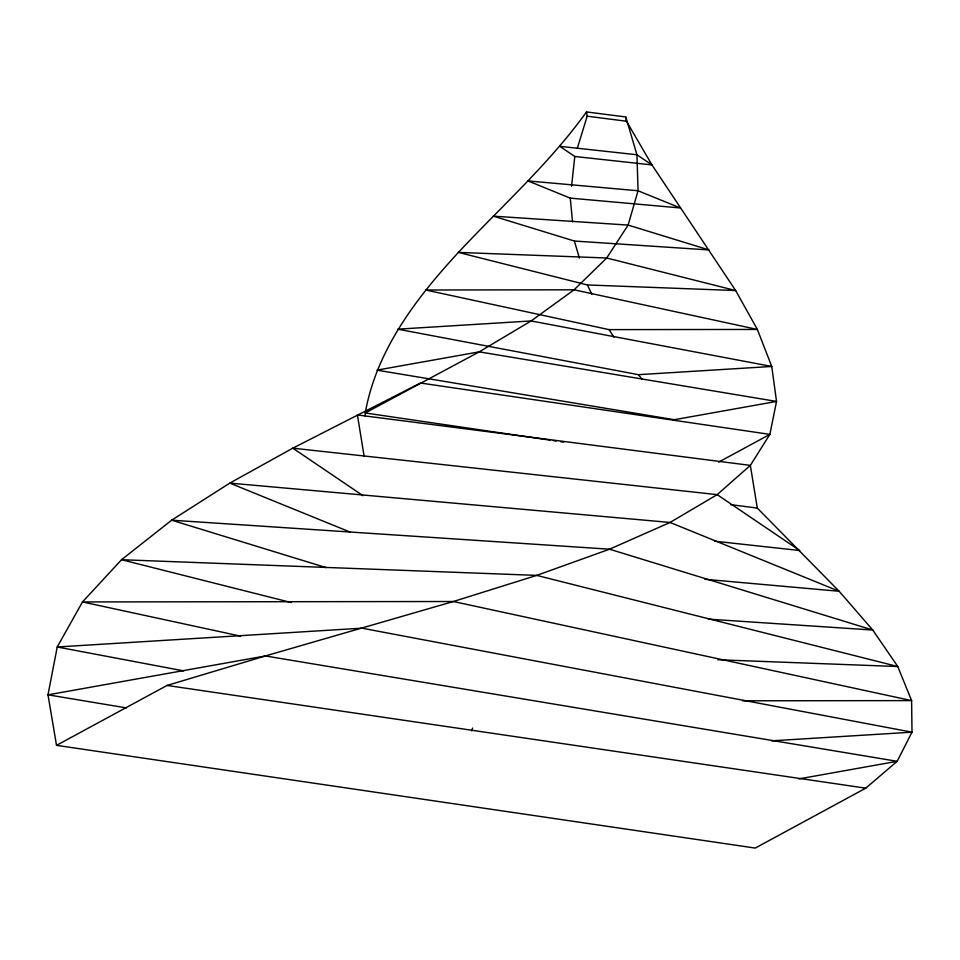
<?xml version="1.0" encoding="UTF-8"?>
<svg xmlns="http://www.w3.org/2000/svg" width="960" height="960" viewBox="0 0 960 960"><rect width="100%" height="100%" fill="white"/><g stroke="black" fill="none" stroke-linecap="round" stroke-linejoin="round"><path stroke-width="1.44" d="M365.184 415.944L365.244 412.968C376.404 350.172 416.22 298.176 458.424 252.408C501.672 206.1 549.384 163.596 586.5 111.924L625.788 116.964L636.948 154.764L638.052 190.764L628.104 225.084L606.708 258L574.08 289.812L531.108 320.952L479.244 351.852L365.244 412.968L550.284 440.172M571.56 186.228L574.8 156.48L559.788 146.316L636.948 154.764L651.96 164.928L735.66 290.544L757.368 329.448L771.744 366.456L776.532 401.436L769.872 434.376L750.348 465.384L717.156 494.64L670.056 522.456L609.528 549.204L536.712 575.388L453.384 601.512L265.392 655.956L167.04 685.452L56.52 745.356L48 694.824L57.228 646.98L82.488 601.944L121.536 559.716L171.648 520.188L229.812 483.108L292.8 448.176L420.504 383.016L769.872 434.376L718.56 462.192M471.732 730.944L472.572 728.076M577.368 148.14L587.184 116.196L586.5 111.924M56.52 745.356L755.244 848.076L865.764 788.172L897.144 761.316L912 732.18L911.604 700.608L897.768 666.528L872.76 630.036L839.16 591.276L757.296 508.068L750.348 465.384L357.408 414.96L364.104 456.168M798.732 778.92L897.144 761.316L265.392 655.956L48 694.824L126.42 707.904M638.424 374.676L771.744 366.456L531.108 320.952L397.776 329.172L638.424 374.676L642.096 379.296M771.576 740.844L912 732.18L361.968 628.176L57.228 646.98L183.696 670.896M609.012 329.628L757.368 329.448L574.08 289.812L425.724 289.992L609.012 329.628L613.908 337.128M742.596 700.8L911.604 700.608L453.384 601.512L82.488 601.944L240.588 636.132M587.376 284.952L735.66 290.544L606.708 258L458.424 252.408L587.376 284.952L591.828 294.156M717.912 659.748L897.768 666.528L536.712 575.388L121.536 559.716L291.192 602.544M574.368 241.032L709.104 249.96L628.104 225.084L493.368 216.156L574.368 241.032L579.396 258.036M708.372 619.14L872.76 630.036L609.528 549.204L171.648 520.188L326.148 567.624M570.264 198.132L680.328 207.96L638.052 190.764L527.988 180.924L570.264 198.132L572.52 221.796M704.844 579.276L839.16 591.276L670.056 522.456L229.812 483.108L350.388 532.188M574.8 156.48L651.96 164.928L626.484 121.236L625.788 116.964M714.852 541.212L799.728 550.512L717.156 494.64L292.8 448.176L363.048 495.708M587.184 116.196L626.484 121.236M730.596 504.636L757.296 508.068M553.248 440.604L556.212 441.048M560.652 441.696L563.616 442.128M167.04 685.452L865.764 788.172M479.244 351.852L376.932 370.14L674.232 419.724L776.532 401.436L479.244 351.852"/></g></svg>
